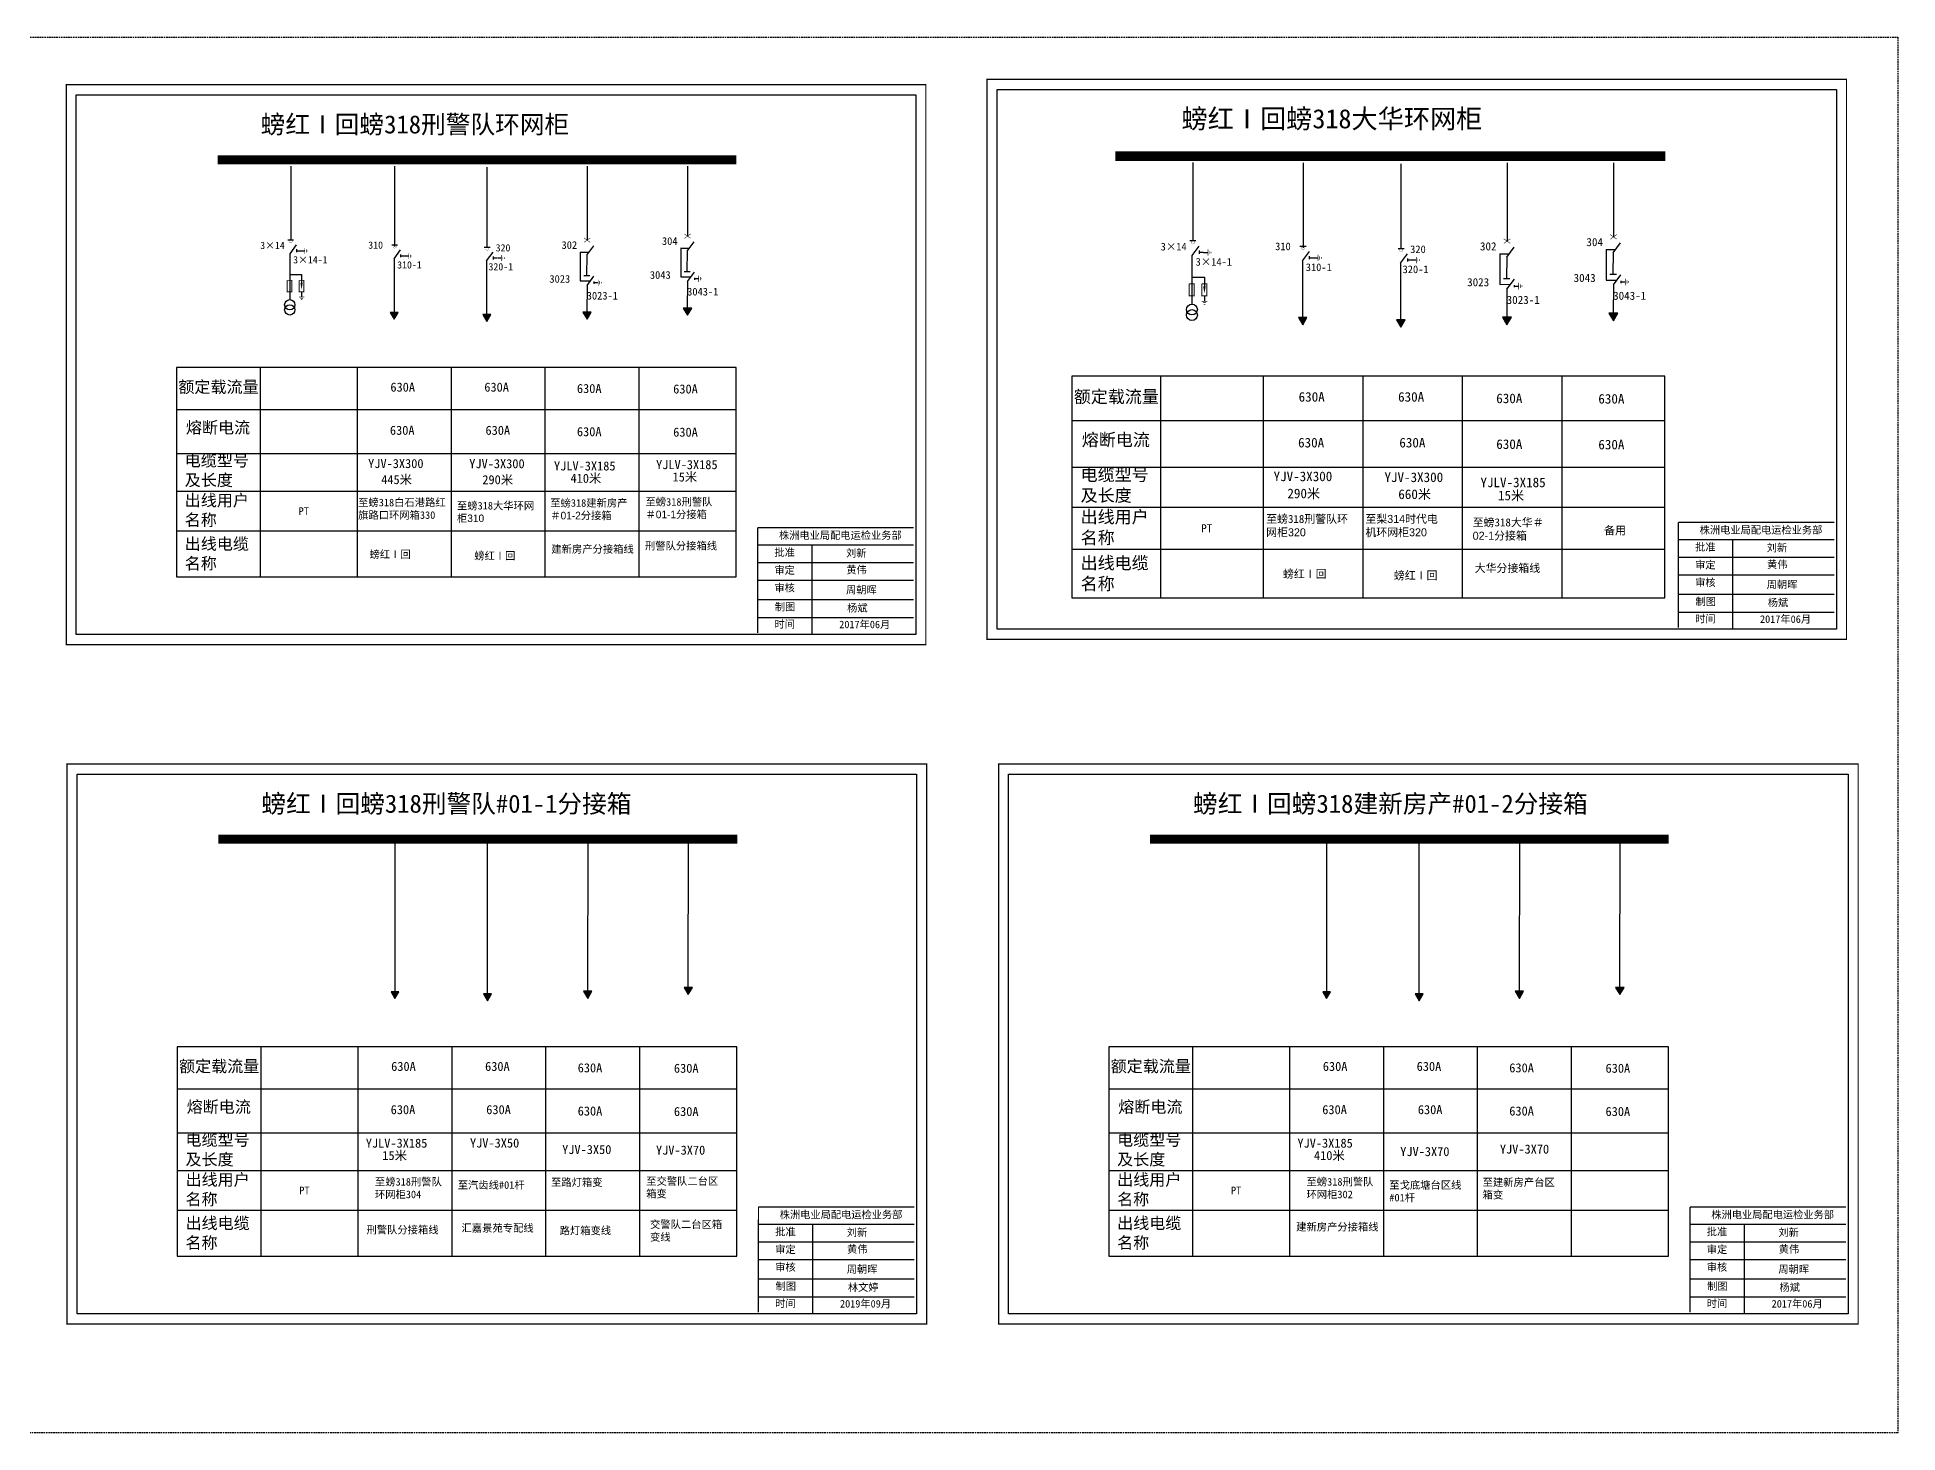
# Model space of a CAD drawing. Extents: x -1569 to -1155, y -1737 to -1533.
# Drawn here: x -1426.7 to -1155.1, y -1736.6 to -1533 of the extents above; entities that cross this region are included whole.
import ezdxf

# ---------------------------------------------------------------- set-up
doc = ezdxf.new("R2010")
doc.units = 0
doc.header["$LTSCALE"] = 0.774411
doc.linetypes.add('DASHED', pattern=[0.45, 0.3, -0.15])
doc.layers.get('0').update_dxf_attribs({"linetype": 'CONTINUOUS'})
doc.layers.add('2', color=7, linetype='CONTINUOUS')
doc.styles.add('_txtstyle_1.10_0_0', font='simsun.ttc', dxfattribs={"height": 1.102183})
doc.styles.get("Standard").update_dxf_attribs({"font": '', "height": 2.5})
doc.styles.add('STYLE1', font='txt.shx', dxfattribs={"height": 2.6})
doc.styles.add('字体', font='simkai_0.ttf', dxfattribs={"height": 2.5})
doc.styles.add('楷体_GB2312_txtstyle_1.09_0_0', font='simkai_0.ttf', dxfattribs={"height": 1.0944})
doc.styles.get('Standard').set_extended_font_data('SimSun')

# ---------------------------------------------------------------- blocks, each defined once
blk = doc.blocks.new('JD')
for points in [[(-2, 0.2), (-2, -0.2), (2, 0.2), (2, -0.2)], [(1, -1.2), (1, -0.8), (-1, -1.2), (-1, -0.8)], [(-0.5, -1.8), (-0.5, -2.2), (0.5, -1.8), (0.5, -2.2)]]:
    blk.add_trace(points)

msp = doc.modelspace()

# ---------------------------------------------------------------- hatches: boundary and pattern name
for color, points in [(7, [(-1331.75, -1573.54), (-1331.14, -1572.48), (-1332.37, -1572.48)]), (0, [(-1374.56, -1574.12), (-1373.98, -1573.12), (-1375.13, -1573.12)]), (0, [(-1361.04, -1574.43), (-1360.46, -1573.43), (-1361.62, -1573.43)]), (7, [(-1346.42, -1574.12), (-1345.81, -1573.06), (-1347.03, -1573.06)]), (0, [(-1241.95, -1574.95), (-1241.34, -1573.88), (-1242.56, -1573.88)]), (0, [(-1227.62, -1575.28), (-1227.01, -1574.21), (-1228.24, -1574.21)]), (7, [(-1212.13, -1574.95), (-1211.48, -1573.83), (-1212.78, -1573.83)]), (7, [(-1196.59, -1574.34), (-1195.93, -1573.21), (-1197.24, -1573.21)]), (0, [(-1374.45, -1673.24), (-1373.87, -1672.23), (-1375.03, -1672.23)]), (0, [(-1360.93, -1673.55), (-1360.35, -1672.54), (-1361.51, -1672.54)]), (7, [(-1346.31, -1673.24), (-1345.7, -1672.18), (-1346.93, -1672.18)]), (7, [(-1331.65, -1672.66), (-1331.03, -1671.6), (-1332.26, -1671.6)]), (0, [(-1238.45, -1673.24), (-1237.87, -1672.23), (-1239.03, -1672.23)]), (0, [(-1224.94, -1673.55), (-1224.36, -1672.54), (-1225.52, -1672.54)]), (7, [(-1210.32, -1673.24), (-1209.7, -1672.18), (-1210.93, -1672.18)]), (7, [(-1195.65, -1672.66), (-1195.04, -1671.6), (-1196.27, -1671.6)])]:
    msp.add_hatch(color=color).paths.add_polyline_path(points)

# ---------------------------------------------------------------- linework, layer by layer
for p, q in [((-1389.66, -1551.76), (-1389.66, -1562.52)), ((-1374.51, -1551.79), (-1374.51, -1563.5)), ((-1361.02, -1551.92), (-1361.02, -1563.62)), ((-1346.41, -1551.8), (-1346.41, -1562.58)), ((-1331.75, -1551.8), (-1331.75, -1562)), ((-1257.96, -1551.25), (-1257.96, -1562.65)), ((-1241.9, -1551.29), (-1241.9, -1563.69)), ((-1227.6, -1551.42), (-1227.6, -1563.82)), ((-1212.12, -1551.29), (-1212.12, -1562.72)), ((-1196.58, -1551.29), (-1196.58, -1562.1)), ((-1347.42, -1564.31), (-1346.13, -1564.31)), ((-1347.41, -1564.32), (-1347.41, -1568.53)), ((-1332.75, -1563.73), (-1331.46, -1563.73)), ((-1332.74, -1563.74), (-1332.74, -1567.95)), ((-1331.8, -1564.19), (-1331.83, -1567.1)), ((-1197.64, -1563.94), (-1196.28, -1563.94)), ((-1197.63, -1563.95), (-1197.63, -1568.41)), ((-1346.46, -1564.77), (-1346.5, -1567.69)), ((-1213.19, -1564.56), (-1211.82, -1564.56)), ((-1213.17, -1564.56), (-1213.17, -1569.03)), ((-1212.17, -1565.04), (-1212.21, -1568.13)), ((-1196.63, -1564.42), (-1196.67, -1567.51)), ((-1347.41, -1568.53), (-1345.95, -1568.53)), ((-1346.9, -1567.72), (-1346.01, -1567.72)), ((-1345.42, -1568.77), (-1344.8, -1568.77)), ((-1332.74, -1567.95), (-1331.28, -1567.94)), ((-1332.23, -1567.13), (-1331.34, -1567.13)), ((-1330.75, -1568.19), (-1330.13, -1568.19)), ((-1213.17, -1569.03), (-1211.63, -1569.02)), ((-1212.63, -1568.16), (-1211.69, -1568.16)), ((-1211.07, -1569.28), (-1210.41, -1569.28)), ((-1197.63, -1568.41), (-1196.08, -1568.4)), ((-1197.09, -1567.55), (-1196.15, -1567.55)), ((-1195.52, -1568.66), (-1194.87, -1568.66))]:
    msp.add_line(p, q)
at = {"color": 0}
for p, q in [((-1390.1, -1562.52), (-1389.26, -1562.52)), ((-1388.82, -1563.9), (-1388.82, -1564.33)), ((-1388.81, -1564.12), (-1388.26, -1564.12)), ((-1388.2, -1564.13), (-1387.62, -1564.13)), ((-1374.92, -1563.27), (-1374.08, -1563.27)), ((-1361.41, -1563.58), (-1360.57, -1563.58)), ((-1258.43, -1562.65), (-1257.54, -1562.65)), ((-1257.07, -1564.11), (-1257.07, -1564.57)), ((-1257.06, -1564.35), (-1256.47, -1564.35)), ((-1256.41, -1564.36), (-1255.79, -1564.36)), ((-1242.34, -1563.45), (-1241.45, -1563.45)), ((-1228.01, -1563.77), (-1227.12, -1563.77)), ((-1389.82, -1564.54), (-1389.82, -1571.28)), ((-1374.59, -1565.29), (-1374.59, -1573.29)), ((-1373.65, -1564.65), (-1373.65, -1565.08)), ((-1373.64, -1564.87), (-1373.08, -1564.87)), ((-1373.02, -1564.88), (-1372.44, -1564.88)), ((-1361.08, -1565.61), (-1361.08, -1573.6)), ((-1360.13, -1564.96), (-1360.13, -1565.39)), ((-1360.12, -1565.18), (-1359.56, -1565.18)), ((-1359.51, -1565.18), (-1358.93, -1565.18)), ((-1258.13, -1564.79), (-1258.13, -1571.94)), ((-1241.99, -1565.6), (-1241.99, -1574.07)), ((-1240.98, -1564.91), (-1240.98, -1565.37)), ((-1240.97, -1565.14), (-1240.38, -1565.14)), ((-1240.33, -1565.16), (-1239.7, -1565.16)), ((-1227.67, -1565.92), (-1227.67, -1574.4)), ((-1226.66, -1565.24), (-1226.66, -1565.7)), ((-1226.65, -1565.47), (-1226.06, -1565.47)), ((-1226.01, -1565.47), (-1225.38, -1565.47)), ((-1389.83, -1567.57), (-1388.09, -1567.57)), ((-1388.09, -1567.57), (-1388.09, -1568.84)), ((-1346.42, -1569.18), (-1346.46, -1573.25)), ((-1331.75, -1568.6), (-1331.8, -1572.67)), ((-1258.14, -1568), (-1256.29, -1568)), ((-1256.29, -1568), (-1256.29, -1569.35)), ((-1212.13, -1569.72), (-1212.17, -1574.02)), ((-1196.59, -1569.1), (-1196.63, -1573.41)), ((-1388.09, -1570.17), (-1388.09, -1570.83)), ((-1256.29, -1570.77), (-1256.29, -1571.46)), ((-1374.48, -1649.76), (-1374.48, -1672.41)), ((-1360.97, -1649.95), (-1360.97, -1672.72)), ((-1346.31, -1649.86), (-1346.35, -1672.37)), ((-1331.65, -1650.05), (-1331.69, -1671.78)), ((-1238.49, -1649.76), (-1238.49, -1672.41)), ((-1224.98, -1649.95), (-1224.98, -1672.72)), ((-1210.32, -1649.86), (-1210.36, -1672.37)), ((-1195.65, -1650.05), (-1195.69, -1671.78))]:
    msp.add_line(p, q, dxfattribs=at)
at = {"linetype": 'Continuous'}
for p, q in [((-1406.35, -1581.18), (-1406.35, -1611.68)), ((-1387.22, -1581.18), (-1406.35, -1581.18)), ((-1324.67, -1581.18), (-1387.22, -1581.18)), ((-1324.66, -1611.68), (-1324.67, -1581.18)), ((-1275.64, -1582.44), (-1275.64, -1614.75)), ((-1255.38, -1582.44), (-1275.64, -1582.44)), ((-1189.07, -1582.44), (-1255.38, -1582.44)), ((-1189.07, -1614.75), (-1189.07, -1582.44)), ((-1406.35, -1611.68), (-1324.66, -1611.68)), ((-1275.64, -1614.75), (-1189.07, -1614.75)), ((-1406.24, -1680.3), (-1406.24, -1710.8)), ((-1387.11, -1680.3), (-1406.24, -1680.3)), ((-1324.56, -1680.3), (-1387.11, -1680.3)), ((-1324.55, -1710.8), (-1324.56, -1680.3)), ((-1270.24, -1680.3), (-1270.24, -1710.8)), ((-1251.12, -1680.3), (-1270.24, -1680.3)), ((-1188.57, -1680.3), (-1251.12, -1680.3)), ((-1188.56, -1710.8), (-1188.57, -1680.3)), ((-1406.24, -1710.8), (-1324.55, -1710.8)), ((-1270.24, -1710.8), (-1188.56, -1710.8))]:
    msp.add_line(p, q, dxfattribs=at)
at = {"linetype": 'ByBlock'}
for p, q in [((-1394.13, -1581.11), (-1394.13, -1611.68)), ((-1379.99, -1581.11), (-1379.99, -1611.68)), ((-1366.25, -1581.11), (-1366.25, -1611.68)), ((-1352.6, -1581.11), (-1352.6, -1611.68)), ((-1338.86, -1581.11), (-1338.86, -1611.68)), ((-1262.7, -1582.36), (-1262.7, -1614.75)), ((-1247.71, -1582.36), (-1247.71, -1614.75)), ((-1233.15, -1582.36), (-1233.15, -1614.75)), ((-1218.68, -1582.36), (-1218.68, -1614.75)), ((-1204.11, -1582.36), (-1204.11, -1614.75)), ((-1406.23, -1587.28), (-1324.67, -1587.28)), ((-1275.52, -1588.9), (-1189.07, -1588.9)), ((-1406.23, -1593.71), (-1324.67, -1593.71)), ((-1275.52, -1595.71), (-1189.07, -1595.71)), ((-1406.23, -1599.21), (-1324.66, -1599.21)), ((-1275.52, -1601.54), (-1189.07, -1601.54)), ((-1406.23, -1604.97), (-1324.66, -1604.97)), ((-1275.52, -1607.65), (-1189.07, -1607.65)), ((-1394.02, -1680.23), (-1394.02, -1710.8)), ((-1379.89, -1680.23), (-1379.89, -1710.8)), ((-1366.14, -1680.23), (-1366.14, -1710.8)), ((-1352.49, -1680.23), (-1352.49, -1710.8)), ((-1338.75, -1680.23), (-1338.75, -1710.8)), ((-1258.03, -1680.23), (-1258.03, -1710.8)), ((-1243.89, -1680.23), (-1243.89, -1710.8)), ((-1230.15, -1680.23), (-1230.15, -1710.8)), ((-1216.5, -1680.23), (-1216.5, -1710.8)), ((-1202.76, -1680.23), (-1202.76, -1710.8)), ((-1406.12, -1686.4), (-1324.56, -1686.4)), ((-1270.13, -1686.4), (-1188.57, -1686.4)), ((-1406.12, -1692.83), (-1324.56, -1692.83)), ((-1270.13, -1692.83), (-1188.56, -1692.83)), ((-1406.12, -1698.33), (-1324.56, -1698.33)), ((-1270.13, -1698.33), (-1188.56, -1698.33)), ((-1406.12, -1704.09), (-1324.55, -1704.09)), ((-1270.13, -1704.09), (-1188.56, -1704.09))]:
    msp.add_line(p, q, dxfattribs=at)
at = {"color": 7, "linetype": 'Continuous'}
for p, q in [((-1321.5, -1607.01), (-1298.75, -1607.01)), ((-1313.61, -1607.01), (-1313.61, -1619.95)), ((-1187.1, -1606.23), (-1164.35, -1606.23)), ((-1179.21, -1606.23), (-1179.21, -1619.17)), ((-1321.5, -1609.61), (-1298.75, -1609.61)), ((-1187.1, -1608.83), (-1164.35, -1608.83)), ((-1321.5, -1612.2), (-1298.75, -1612.2)), ((-1187.1, -1611.42), (-1164.35, -1611.42)), ((-1321.5, -1615.03), (-1298.75, -1615.03)), ((-1187.1, -1614.25), (-1164.35, -1614.25)), ((-1321.5, -1617.62), (-1298.75, -1617.62)), ((-1187.1, -1616.84), (-1164.35, -1616.84)), ((-1321.39, -1706.13), (-1298.64, -1706.13)), ((-1313.5, -1706.13), (-1313.5, -1719.07)), ((-1185.4, -1706.13), (-1162.65, -1706.13)), ((-1177.51, -1706.13), (-1177.51, -1719.07)), ((-1321.39, -1708.73), (-1298.64, -1708.73)), ((-1185.4, -1708.73), (-1162.65, -1708.73)), ((-1321.39, -1711.32), (-1298.64, -1711.32)), ((-1185.4, -1711.32), (-1162.65, -1711.32)), ((-1321.39, -1714.15), (-1298.64, -1714.15)), ((-1185.4, -1714.15), (-1162.65, -1714.15)), ((-1321.39, -1716.74), (-1298.64, -1716.74)), ((-1185.4, -1716.74), (-1162.65, -1716.74))]:
    msp.add_line(p, q, dxfattribs=at)
at = {"color": 0, "linetype": 'DASHED'}
msp.add_lwpolyline([(-1569.21, -1532.97), (-1155.08, -1532.97), (-1155.08, -1736.59), (-1569.21, -1736.59)], close=True, dxfattribs=at)
at = {"color": 7, "linetype": 'Continuous', "const_width": 0.182}
for points in [[(-1422.44, -1539.89), (-1296.96, -1539.89), (-1296.96, -1621.59), (-1422.44, -1621.59)], [(-1288.04, -1539.11), (-1162.56, -1539.11), (-1162.56, -1620.81), (-1288.04, -1620.81)], [(-1422.34, -1639.01), (-1296.85, -1639.01), (-1296.85, -1720.71), (-1422.34, -1720.71)], [(-1286.34, -1639.01), (-1160.86, -1639.01), (-1160.86, -1720.71), (-1286.34, -1720.71)]]:
    msp.add_lwpolyline(points, close=True, dxfattribs=at)
at = {"color": 7, "linetype": 'Continuous'}
for points in [[(-1420.97, -1541.36), (-1298.44, -1541.36), (-1298.44, -1620.11), (-1420.97, -1620.11)], [(-1286.57, -1540.58), (-1164.04, -1540.58), (-1164.04, -1619.33), (-1286.57, -1619.33)], [(-1420.86, -1640.48), (-1298.33, -1640.48), (-1298.33, -1719.23), (-1420.86, -1719.23)], [(-1284.87, -1640.48), (-1162.34, -1640.48), (-1162.34, -1719.23), (-1284.87, -1719.23)]]:
    msp.add_lwpolyline(points, close=True, dxfattribs=at)
for points, const_width in [([(-1400.35, -1550.87), (-1324.6, -1550.87)], 1.32), ([(-1269.29, -1550.31), (-1189, -1550.31)], 1.4), ([(-1332.2, -1561.68), (-1331.31, -1562.31)], 0.0755), ([(-1332.18, -1562.31), (-1331.29, -1561.67)], 0.0755), ([(-1346.86, -1562.26), (-1345.97, -1562.89)], 0.0755), ([(-1346.84, -1562.89), (-1345.96, -1562.25)], 0.0755), ([(-1212.6, -1562.38), (-1211.66, -1563.04)], 0.08), ([(-1212.58, -1563.05), (-1211.64, -1562.37)], 0.08), ([(-1197.05, -1561.77), (-1196.11, -1562.43)], 0.08), ([(-1197.03, -1562.43), (-1196.09, -1561.76)], 0.08), ([(-1332.23, -1567.13), (-1331.34, -1567.13)], 0.0755), ([(-1346.9, -1567.72), (-1346.01, -1567.72)], 0.0755), ([(-1212.63, -1568.16), (-1211.69, -1568.16)], 0.08), ([(-1197.09, -1567.55), (-1196.15, -1567.55)], 0.08), ([(-1400.24, -1649.99), (-1324.49, -1649.99)], 1.32), ([(-1264.25, -1649.99), (-1188.5, -1649.99)], 1.32)]:
    msp.add_lwpolyline(points, dxfattribs=dict(const_width=const_width))
at = {"color": 0}
for points, const_width in [([(-1390.1, -1562.52), (-1389.26, -1562.52)], 0.0712), ([(-1374.92, -1563.27), (-1374.08, -1563.27)], 0.0712), ([(-1361.41, -1563.58), (-1360.57, -1563.58)], 0.0712), ([(-1258.43, -1562.65), (-1257.54, -1562.65)], 0.0755), ([(-1242.34, -1563.45), (-1241.45, -1563.45)], 0.0755), ([(-1228.01, -1563.77), (-1227.12, -1563.77)], 0.0755), ([(-1390.17, -1568.44), (-1390.17, -1570.13), (-1389.49, -1570.13), (-1389.49, -1568.44), (-1390.15, -1568.44)], 0.143), ([(-1388.43, -1568.44), (-1388.43, -1570.13), (-1387.75, -1570.13), (-1387.75, -1568.44), (-1388.41, -1568.44)], 0.143), ([(-1258.5, -1568.93), (-1258.5, -1570.72), (-1257.78, -1570.72), (-1257.78, -1568.93), (-1258.48, -1568.93)], 0.152), ([(-1256.65, -1568.93), (-1256.65, -1570.72), (-1255.93, -1570.72), (-1255.93, -1568.93), (-1256.63, -1568.93)], 0.152)]:
    msp.add_lwpolyline(points, dxfattribs=dict(at, const_width=const_width))
for points, const_width in [([(-1389.92, -1562.75, 1), (-1389.45, -1562.75, 1)], 0.0356), ([(-1374.74, -1563.5, 1), (-1374.27, -1563.5, 1)], 0.0356), ([(-1361.22, -1563.81, 1), (-1360.76, -1563.81, 1)], 0.0356), ([(-1258.23, -1562.9, 1), (-1257.74, -1562.9, 1)], 0.0377), ([(-1242.14, -1563.69, 1), (-1241.65, -1563.69, 1)], 0.0377), ([(-1227.82, -1564.02, 1), (-1227.33, -1564.02, 1)], 0.0377)]:
    msp.add_lwpolyline(points, format="xyb", close=True, dxfattribs=dict(at, const_width=const_width))
for points in [[(-1388.09, -1568.82, 0.334, 0, 0), (-1388.09, -1569.77, 0, 0, 0)], [(-1256.29, -1569.33, 0.354, 0, 0), (-1256.29, -1570.34, 0, 0, 0)]]:
    msp.add_lwpolyline(points, format="xyseb", dxfattribs=at)
for points in [[(-1345.41, -1568.63), (-1345.41, -1568.93)], [(-1330.75, -1568.05), (-1330.75, -1568.35)], [(-1211.06, -1569.13), (-1211.06, -1569.45)], [(-1195.52, -1568.51), (-1195.52, -1568.83)]]:
    msp.add_lwpolyline(points)
at = {"color": 7}
for points in [[(-1331.75, -1573.54), (-1331.14, -1572.48), (-1332.37, -1572.48)], [(-1346.42, -1574.12), (-1345.81, -1573.06), (-1347.03, -1573.06)], [(-1212.13, -1574.95), (-1211.48, -1573.83), (-1212.78, -1573.83)], [(-1196.59, -1574.34), (-1195.93, -1573.21), (-1197.24, -1573.21)], [(-1346.31, -1673.24), (-1345.7, -1672.18), (-1346.93, -1672.18)], [(-1331.65, -1672.66), (-1331.03, -1671.6), (-1332.26, -1671.6)], [(-1210.32, -1673.24), (-1209.7, -1672.18), (-1210.93, -1672.18)], [(-1195.65, -1672.66), (-1195.04, -1671.6), (-1196.27, -1671.6)]]:
    msp.add_lwpolyline(points, close=True, dxfattribs=at)
at = {"color": 0}
for points in [[(-1374.56, -1574.12), (-1373.98, -1573.12), (-1375.13, -1573.12)], [(-1361.04, -1574.43), (-1360.46, -1573.43), (-1361.62, -1573.43)], [(-1241.95, -1574.95), (-1241.34, -1573.88), (-1242.56, -1573.88)], [(-1227.62, -1575.28), (-1227.01, -1574.21), (-1228.24, -1574.21)], [(-1374.45, -1673.24), (-1373.87, -1672.23), (-1375.03, -1672.23)], [(-1360.93, -1673.55), (-1360.35, -1672.54), (-1361.51, -1672.54)], [(-1238.45, -1673.24), (-1237.87, -1672.23), (-1239.03, -1672.23)], [(-1224.94, -1673.55), (-1224.36, -1672.54), (-1225.52, -1672.54)]]:
    msp.add_lwpolyline(points, close=True, dxfattribs=at)
at = {"color": 7, "linetype": 'Continuous', "const_width": 0.182}
for points in [[(-1321.5, -1604.54), (-1321.52, -1619.91)], [(-1321.5, -1604.54), (-1298.75, -1604.54)], [(-1187.1, -1603.76), (-1187.12, -1619.13)], [(-1187.1, -1603.76), (-1164.35, -1603.76)], [(-1321.39, -1703.66), (-1321.41, -1719.03)], [(-1321.39, -1703.66), (-1298.64, -1703.66)], [(-1185.4, -1703.66), (-1185.42, -1719.03)], [(-1185.4, -1703.66), (-1162.65, -1703.66)]]:
    msp.add_lwpolyline(points, dxfattribs=at)
at = {"color": 0}
for centre, radius in [((-1389.81, -1572), 0.75), ((-1389.81, -1572.75), 0.75), ((-1258.12, -1572.7), 0.795), ((-1258.12, -1573.5), 0.795)]:
    msp.add_circle(centre, radius, dxfattribs=at)
at = {"layer": '2', "color": 0}
for p, q in [((-1389.77, -1564.55), (-1388.81, -1563.26)), ((-1374.59, -1565.29), (-1373.63, -1564.01)), ((-1361.08, -1565.61), (-1360.11, -1564.32)), ((-1258.08, -1564.8), (-1257.06, -1563.44)), ((-1241.99, -1565.6), (-1240.97, -1564.23)), ((-1227.67, -1565.92), (-1226.64, -1564.56))]:
    msp.add_line(p, q, dxfattribs=at)
at = {"layer": '2'}
for p, q in [((-1346.46, -1564.77), (-1345.44, -1563.41)), ((-1331.8, -1564.19), (-1330.77, -1562.82)), ((-1212.17, -1565.04), (-1211.09, -1563.59)), ((-1196.63, -1564.42), (-1195.55, -1562.98)), ((-1346.42, -1569.18), (-1345.4, -1567.82)), ((-1331.75, -1568.6), (-1330.73, -1567.24)), ((-1212.13, -1569.72), (-1211.05, -1568.27)), ((-1196.59, -1569.1), (-1195.5, -1567.65))]:
    msp.add_line(p, q, dxfattribs=at)

# ---------------------------------------------------------------- block references
at = {"color": 0, "rotation": 90}
for p, xscale, yscale, zscale in [((-1387.61, -1564.15), 0.2177703549886019, 0.2177703549886019, 0.2177703550270966), ((-1255.78, -1564.38), 0.2308113915119634, 0.2308113915119634, 0.2308113915527915), ((-1372.43, -1564.9), 0.2177703549886019, 0.2177703549886019, 0.2177703550270966), ((-1358.92, -1565.2), 0.2177703549886019, 0.2177703549886019, 0.2177703550270966), ((-1239.7, -1565.17), 0.2308113915119634, 0.2308113915119634, 0.2308113915527915), ((-1225.37, -1565.49), 0.2308113915119634, 0.2308113915119634, 0.2308113915527915)]:
    msp.add_blockref('JD', p, dxfattribs=dict(at, xscale=xscale, yscale=yscale, zscale=zscale))
at = {"rotation": 90}
for p, xscale, yscale, zscale in [((-1344.79, -1568.78), 0.2308323905270981, 0.2308323905270981, 0.2308323905680402), ((-1330.12, -1568.2), 0.2308323905270981, 0.2308323905270981, 0.2308323905680402), ((-1210.4, -1569.29), 0.2446556385802978, 0.2446556385802978, 0.244655638623712), ((-1194.86, -1568.68), 0.2446556385802978, 0.2446556385802978, 0.244655638623712)]:
    msp.add_blockref('JD', p, dxfattribs=dict(at, xscale=xscale, yscale=yscale, zscale=zscale))
at = {"color": 0}
for p, xscale, yscale, zscale in [((-1388.08, -1570.86), 0.2005779585697383, 0.2005779585419987, 0.200577958577589), ((-1256.28, -1571.5), 0.2125894395798014, 0.2125894395503565, 0.2125894395880975)]:
    msp.add_blockref('JD', p, dxfattribs=dict(at, xscale=xscale, yscale=yscale, zscale=zscale))

# ---------------------------------------------------------------- texts
for s, height, p in [('3×14', 1.053, (-1394.12, -1563.87)), ('310', 1.053, (-1378.35, -1563.83)), ('320', 1.053, (-1359.75, -1564.22)), ('302', 1.116, (-1350.14, -1563.85)), ('304', 1.116, (-1335.48, -1563.27)), ('3×14', 1.116, (-1262.68, -1564.08)), ('310', 1.116, (-1245.97, -1564.04)), ('320', 1.116, (-1226.26, -1564.46)), ('302', 1.183, (-1216.07, -1564.07)), ('304', 1.183, (-1200.53, -1563.45)), ('3×14-1', 1.053, (-1389.31, -1565.96)), ('310-1', 1.053, (-1374.13, -1566.71)), ('320-1', 1.053, (-1360.8, -1566.98)), ('3043', 1.116, (-1337.24, -1568.21)), ('3×14-1', 1.116, (-1257.58, -1566.3)), ('310-1', 1.116, (-1241.5, -1567.09)), ('320-1', 1.116, (-1227.37, -1567.39)), ('3023', 1.116, (-1351.91, -1568.79)), ('3043-1', 1.116, (-1331.8, -1570.65)), ('3023', 1.183, (-1217.94, -1569.3)), ('3043', 1.183, (-1202.4, -1568.68)), ('3023-1', 1.116, (-1346.46, -1571.24)), ('3023-1', 1.183, (-1212.17, -1571.89)), ('3043-1', 1.183, (-1196.63, -1571.28))]:
    msp.add_text(s, height=height, dxfattribs=at).set_placement(p)
for s, height, p in [('630A', 1.321, (-1375.12, -1584.68)), ('630A', 1.321, (-1375.12, -1584.68)), ('630A', 1.321, (-1361.41, -1584.68)), ('630A', 1.321, (-1347.89, -1584.88)), ('630A', 1.321, (-1333.84, -1584.95)), ('630A', 1.4, (-1242.54, -1586.14)), ('630A', 1.4, (-1242.54, -1586.14)), ('630A', 1.4, (-1228.02, -1586.14)), ('630A', 1.4, (-1213.69, -1586.36)), ('630A', 1.4, (-1198.79, -1586.42)), ('630A', 1.321, (-1375.19, -1590.98)), ('630A', 1.321, (-1361.24, -1590.98)), ('630A', 1.321, (-1347.89, -1591.18)), ('630A', 1.321, (-1333.84, -1591.25)), ('630A', 1.4, (-1242.62, -1592.82)), ('630A', 1.4, (-1227.84, -1592.82)), ('630A', 1.4, (-1213.69, -1593.04)), ('630A', 1.4, (-1198.79, -1593.1)), ('YJV-3X300', 1.321, (-1378.37, -1595.83)), ('445米', 1.321, (-1376.46, -1598.17)), ('YJV-3X300', 1.321, (-1363.61, -1595.85)), ('290米', 1.321, (-1361.7, -1598.19)), ('YJLV-3X185', 1.321, (-1351.24, -1596.18)), ('410米', 1.321, (-1348.83, -1597.98)), ('YJLV-3X185', 1.321, (-1336.34, -1595.99)), ('15米', 1.321, (-1333.93, -1597.79)), ('YJV-3X300', 1.4, (-1246.2, -1597.74)), ('YJV-3X300', 1.4, (-1230.01, -1597.87)), ('290米', 1.4, (-1244.18, -1600.23)), ('660米', 1.4, (-1227.99, -1600.35)), ('YJLV-3X185', 1.4, (-1216, -1598.62)), ('15米', 1.4, (-1213.44, -1600.53)), ('630A', 1.321, (-1375.01, -1683.79)), ('630A', 1.321, (-1375.01, -1683.79)), ('630A', 1.321, (-1361.3, -1683.79)), ('630A', 1.321, (-1347.78, -1684)), ('630A', 1.321, (-1333.73, -1684.06)), ('630A', 1.321, (-1239.01, -1683.79)), ('630A', 1.321, (-1239.01, -1683.79)), ('630A', 1.321, (-1225.31, -1683.79)), ('630A', 1.321, (-1211.79, -1684)), ('630A', 1.321, (-1197.74, -1684.06)), ('630A', 1.321, (-1375.08, -1690.1)), ('630A', 1.321, (-1361.13, -1690.1)), ('630A', 1.321, (-1347.78, -1690.3)), ('630A', 1.321, (-1333.73, -1690.37)), ('630A', 1.321, (-1239.09, -1690.1)), ('630A', 1.321, (-1225.14, -1690.1)), ('630A', 1.321, (-1211.79, -1690.3)), ('630A', 1.321, (-1197.74, -1690.37)), ('YJLV-3X185', 1.321, (-1378.71, -1694.99)), ('YJV-3X50', 1.321, (-1363.5, -1694.97)), ('YJV-3X50', 1.321, (-1350.05, -1695.92)), ('YJV-3X70', 1.321, (-1336.35, -1696.01)), ('YJV-3X185', 1.321, (-1242.72, -1694.99)), ('YJV-3X70', 1.321, (-1213.16, -1695.86)), ('15米', 1.321, (-1376.3, -1696.79)), ('410米', 1.321, (-1240.3, -1696.79)), ('YJV-3X70', 1.321, (-1227.71, -1696.22))]:
    msp.add_text(s, height=height).set_placement(p)
at = {"linetype": 'DASHED', "attachment_point": 1}
for s, insert, char_height, width, style in [('{\\fSimSun|b0|i0|c134|p2;螃红Ⅰ回螃318刑警队环网柜}', (-1394.05, -1544.36), 2.6418, 62.5451, 'STYLE1'), ('{\\fSimSun|b0|i0|c134|p2;螃红Ⅰ回螃318大华环网柜}', (-1259.63, -1543.46), 2.8, 66.2906, 'STYLE1'), ('{\\f\uffbfﾬￌﾣﾤ_GB2312|b0|i0|c134|p49;额定载流量}', (-1406.07, -1583.13), 1.7172, 18.9791, 'STYLE1'), ('{\\f\uffbfﾬￌﾣﾤ_GB2312|b0|i0|c134|p49;额定载流量}', (-1275.36, -1584.5), 1.82, 20.1156, 'STYLE1'), ('{\\f\uffbfﾬￌﾣﾤ_GB2312|b0|i0|c134|p49;熔断电流}', (-1404.97, -1589.06), 1.7172, 18.9791, 'STYLE1'), ('{\\f\uffbfﾬￌﾣﾤ_GB2312|b0|i0|c134|p49;熔断电流}', (-1274.19, -1590.79), 1.82, 20.1156, 'STYLE1'), ('{\\f\uffbfﾬￌﾣﾤ_GB2312|b0|i0|c134|p49;电缆型号及长度}', (-1405.14, -1593.86), 1.7172, 9.5759, 'STYLE1'), ('{\\f\uffbfﾬￌﾣﾤ_GB2312|b0|i0|c134|p49;电缆型号及长度}', (-1274.36, -1595.87), 1.82, 10.1493, 'STYLE1'), ('{\\f\uffbfﾬￌﾣﾤ_GB2312|b0|i0|c134|p49;出线用户名称}', (-1405.14, -1599.68), 1.7172, 9.5759, 'STYLE1'), ('{\\fSimSun|b0|i0|c134|p2;PT}', (-1388.52, -1601.56), 1.1022, 11.6868, 'STYLE1'), ('{\\fSimSun|b0|i0|c134|p2;至螃318白石港路红旗路口环网箱330}', (-1379.83, -1600.3), 1.1022, 13.4157, 'STYLE1'), ('{\\fSimSun|b0|i0|c134|p2;至螃318大华环网柜\\f\uffbfﾬￌﾣﾤ_GB2312|b0|i0|c134|p49;310}', (-1365.4, -1600.77), 1.1022, 11.8546, 'STYLE1'), ('{\\fSimSun|b0|i0|c134|p2;至螃318建新房产＃\\f\uffbfﾬￌﾣﾤ_GB2312|b0|i0|c134|p49;01-2\\fSimSun|b0|i0|c134|p2;分接箱}', (-1351.78, -1600.37), 1.1022, 11.9098, 'STYLE1'), ('{\\fSimSun|b0|i0|c134|p2;至螃318刑警队＃\\f\uffbfﾬￌﾣﾤ_GB2312|b0|i0|c134|p49;01-1\\fSimSun|b0|i0|c134|p2;分接箱}', (-1337.88, -1600.21), 1.1022, 10.7075, 'STYLE1'), ('{\\f\uffbfﾬￌﾣﾤ_GB2312|b0|i0|c134|p49;出线用户名称}', (-1274.36, -1602.04), 1.82, 10.1493, 'STYLE1'), ('{\\fSimSun|b0|i0|c134|p2;PT}', (-1256.75, -1604.03), 1.1682, 12.3867, 'STYLE1'), ('{\\fSimSun|b0|i0|c134|p2;至螃318刑警队环网柜\\f\uffbfﾬￌﾣﾤ_GB2312|b0|i0|c134|p49;320}', (-1247.28, -1602.67), 1.1682, 12.3867, 'STYLE1'), ('{\\fSimSun|b0|i0|c134|p2;至梨\\f\uffbfﾬￌﾣﾤ_GB2312|b0|i0|c134|p49;314\\fSimSun|b0|i0|c134|p2;时代电机环网柜\\f\uffbfﾬￌﾣﾤ_GB2312|b0|i0|c134|p49;320}', (-1232.79, -1602.67), 1.16819, 11.4471, 'STYLE1'), ('{\\fSimSun|b0|i0|c134|p2;至螃318大华＃\\f\uffbfﾬￌﾣﾤ_GB2312|b0|i0|c134|p49;02-1\\fSimSun|b0|i0|c134|p2;分接箱}', (-1217.13, -1603.17), 1.1682, 12.503, 'STYLE1'), ('{\\f\uffbfﾬￌﾣﾤ_GB2312|b0|i0|c134|p49;备用}', (-1197.94, -1604.35), 1.1682, 12.3867, 'STYLE1'), ('{\\f\uffbfﾬￌﾣﾤ_GB2312|b0|i0|c134|p49;出线电缆名称}', (-1405.14, -1606.02), 1.7172, 9.5759, 'STYLE1'), ('{\\fSimSun|b0|i0|c134|p2;螃红Ⅰ回}', (-1378.17, -1607.87), 1.1022, 11.7473, 'STYLE1'), ('{\\fSimSun|b0|i0|c134|p2;建新房产分接箱线}', (-1351.62, -1607.1), 1.1022, 12.3111, 'STYLE1'), ('{\\fSimSun|b0|i0|c134|p2;刑警队分接箱线}', (-1337.96, -1606.63), 1.1022, 12.5043, 'STYLE1'), ('{\\fSimSun|b0|i0|c134|p2;螃红Ⅰ回}', (-1362.88, -1608.08), 1.1022, 11.7473, 'STYLE1'), ('{\\f\uffbfﾬￌﾣﾤ_GB2312|b0|i0|c134|p49;出线电缆名称}', (-1274.36, -1608.76), 1.82, 10.1493, 'STYLE1'), ('{\\fSimSun|b0|i0|c134|p2;螃红Ⅰ回}', (-1244.84, -1610.69), 1.1682, 12.4508, 'STYLE1'), ('{\\fSimSun|b0|i0|c134|p2;大华分接箱线}', (-1216.84, -1609.84), 1.1682, 12.503, 'STYLE1'), ('{\\fSimSun|b0|i0|c134|p2;螃红Ⅰ回}', (-1228.64, -1610.91), 1.1682, 12.4508, 'STYLE1'), ('{\\fSimSun|b0|i0|c134|p2;螃红Ⅰ回螃318刑警队#01-1分接箱}', (-1393.94, -1643.48), 2.6418, 62.5451, 'STYLE1'), ('{\\fSimSun|b0|i0|c134|p2;螃红Ⅰ回螃318建新房产#01-2分接箱}', (-1257.95, -1643.48), 2.6418, 62.5451, 'STYLE1'), ('{\\f\uffbfﾬￌﾣﾤ_GB2312|b0|i0|c134|p49;额定载流量}', (-1405.97, -1682.25), 1.7172, 18.9791, 'STYLE1'), ('{\\f\uffbfﾬￌﾣﾤ_GB2312|b0|i0|c134|p49;额定载流量}', (-1269.97, -1682.25), 1.7172, 18.9791, 'STYLE1'), ('{\\f\uffbfﾬￌﾣﾤ_GB2312|b0|i0|c134|p49;熔断电流}', (-1404.86, -1688.18), 1.7172, 18.9791, 'STYLE1'), ('{\\f\uffbfﾬￌﾣﾤ_GB2312|b0|i0|c134|p49;熔断电流}', (-1268.87, -1688.18), 1.7172, 18.9791, 'STYLE1'), ('{\\f\uffbfﾬￌﾣﾤ_GB2312|b0|i0|c134|p49;电缆型号及长度}', (-1405.03, -1692.98), 1.7172, 9.5759, 'STYLE1'), ('{\\f\uffbfﾬￌﾣﾤ_GB2312|b0|i0|c134|p49;电缆型号及长度}', (-1269.03, -1692.98), 1.7172, 9.5759, 'STYLE1'), ('{\\f\uffbfﾬￌﾣﾤ_GB2312|b0|i0|c134|p49;出线用户名称}', (-1405.03, -1698.8), 1.7172, 9.5759, 'STYLE1'), ('{\\fSimSun|b0|i0|c134|p2;至螃318刑警队环网柜304}', (-1377.38, -1699.42), 1.1022, 9.8555, 'STYLE1'), ('{\\fSimSun|b0|i0|c134|p2;至汽齿线#01杆}', (-1365.29, -1699.89), 1.1022, 11.8546, 'STYLE1'), ('{\\fSimSun|b0|i0|c134|p2;至路灯箱变}', (-1351.67, -1699.49), 1.1022, 11.9098, 'STYLE1'), ('{\\fSimSun|b0|i0|c134|p2;至交警队二台区箱变}', (-1337.78, -1699.33), 1.1022, 10.7075, 'STYLE1'), ('{\\f\uffbfﾬￌﾣﾤ_GB2312|b0|i0|c134|p49;出线用户名称}', (-1269.03, -1698.8), 1.7172, 9.5759, 'STYLE1'), ('{\\fSimSun|b0|i0|c134|p2;至螃318刑警队环网柜302}', (-1241.39, -1699.42), 1.1022, 9.8555, 'STYLE1'), ('{\\fSimSun|b0|i0|c134|p2;至戈底塘台区线#01杆}', (-1229.3, -1699.89), 1.1022, 11.8546, 'STYLE1'), ('{\\fSimSun|b0|i0|c134|p2;至建新房产台区箱变}', (-1215.68, -1699.49), 1.1022, 11.9098, 'STYLE1'), ('{\\fSimSun|b0|i0|c134|p2;PT}', (-1388.42, -1700.68), 1.1022, 11.6868, 'STYLE1'), ('{\\fSimSun|b0|i0|c134|p2;PT}', (-1252.42, -1700.68), 1.1022, 11.6868, 'STYLE1'), ('{\\f\uffbfﾬￌﾣﾤ_GB2312|b0|i0|c134|p49;出线电缆名称}', (-1405.03, -1705.14), 1.7172, 9.5759, 'STYLE1'), ('{\\fSimSun|b0|i0|c134|p2;交警队二台区箱变线}', (-1337.22, -1705.64), 1.1022, 10.7075, '_txtstyle_1.10_0_0'), ('{\\f\uffbfﾬￌﾣﾤ_GB2312|b0|i0|c134|p49;出线电缆名称}', (-1269.03, -1705.14), 1.7172, 9.5759, 'STYLE1'), ('{\\fSimSun|b0|i0|c134|p2;刑警队分接箱线}', (-1378.61, -1706.42), 1.1022, 12.5043, 'STYLE1'), ('{\\fSimSun|b0|i0|c134|p2;汇嘉景苑专配线}', (-1364.74, -1706.16), 1.1022, 11.8546, '_txtstyle_1.10_0_0'), ('{\\fSimSun|b0|i0|c134|p2;路灯箱变线}', (-1350.42, -1706.54), 1.1022, 11.9098, '_txtstyle_1.10_0_0'), ('{\\fSimSun|b0|i0|c134|p2;建新房产分接箱线}', (-1242.9, -1706), 1.1022, 12.3111, 'STYLE1')]:
    msp.add_mtext(s, dxfattribs=dict(at, insert=insert, char_height=char_height, width=width, style=style))
at = {"color": 7, "linetype": 'Continuous', "attachment_point": 1}
for s, insert, char_height, width, style in [('株洲电业局配电运检业务部', (-1318.4, -1605.09), 1.0944, 29.9201, '字体'), ('株洲电业局配电运检业务部', (-1184, -1604.31), 1.0944, 29.9201, '字体'), ('{\\fKaiTi_GB2312|b0|i0|c134|p49;批准}', (-1319.06, -1607.58), 1.0944, 8.5588, '字体'), ('{\\fSimSun|b0|i0|c134|p2;刘新}', (-1308.61, -1607.69), 1.0944, 8.5588, '字体'), ('{\\fKaiTi_GB2312|b0|i0|c134|p49;批准}', (-1184.66, -1606.8), 1.0944, 8.5588, '字体'), ('{\\fSimSun|b0|i0|c134|p2;刘新}', (-1174.21, -1606.91), 1.0944, 8.5588, '字体'), ('\\f\uffbfﾬￌﾣﾤ_GB2312|b0|i0|c134|p49;审定', (-1319.06, -1610.18), 1.0944, 8.5588, '字体'), ('黄伟', (-1308.56, -1610.13), 1.094, 8.5588, '字体'), ('\\f\uffbfﾬￌﾣﾤ_GB2312|b0|i0|c134|p49;审定', (-1184.66, -1609.4), 1.0944, 8.5588, '字体'), ('黄伟', (-1174.16, -1609.34), 1.094, 8.5588, '字体'), ('\\f\uffbfﾬￌﾣﾤ_GB2312|b0|i0|c134|p49;审核', (-1319.06, -1612.76), 1.0944, 8.5588, '字体'), ('周朝晖', (-1308.61, -1613.06), 1.094, 8.5588, '字体'), ('\\f\uffbfﾬￌﾣﾤ_GB2312|b0|i0|c134|p49;审核', (-1184.66, -1611.98), 1.0944, 8.5588, '字体'), ('周朝晖', (-1174.21, -1612.28), 1.094, 8.5588, '字体'), ('\\f\uffbfﾬￌﾣﾤ_GB2312|b0|i0|c134|p49;制图', (-1319, -1615.54), 1.0944, 8.5588, '字体'), ('{\\fSimSun|b0|i0|c134|p2;杨斌}', (-1308.45, -1615.7), 1.0944, 8.5588, '字体'), ('\\f\uffbfﾬￌﾣﾤ_GB2312|b0|i0|c134|p49;制图', (-1184.6, -1614.76), 1.0944, 8.5588, '字体'), ('{\\fSimSun|b0|i0|c134|p2;杨斌}', (-1174.05, -1614.91), 1.0944, 8.5588, '字体'), ('\\f\uffbfﾬￌﾣﾤ_GB2312|b0|i0|c134|p49;时间', (-1319.06, -1618.05), 1.0944, 8.5588, '字体'), ('2017{\\fSimSun|b0|i0|c134|p2;年}06{\\fSimSun|b0|i0|c134|p2;月}', (-1309.6, -1618.1), 1.0944, 16.0081, '字体'), ('\\f\uffbfﾬￌﾣﾤ_GB2312|b0|i0|c134|p49;时间', (-1184.66, -1617.27), 1.0944, 8.5588, '字体'), ('2017{\\fSimSun|b0|i0|c134|p2;年}06{\\fSimSun|b0|i0|c134|p2;月}', (-1175.19, -1617.32), 1.0944, 16.0081, '字体'), ('株洲电业局配电运检业务部', (-1318.29, -1704.21), 1.0944, 29.9201, '字体'), ('株洲电业局配电运检业务部', (-1182.3, -1704.21), 1.0944, 29.9201, '字体'), ('{\\fKaiTi_GB2312|b0|i0|c134|p49;批准}', (-1318.95, -1706.7), 1.0944, 8.5588, '字体'), ('{\\fSimSun|b0|i0|c134|p2;刘新}', (-1308.5, -1706.81), 1.0944, 8.5588, '字体'), ('{\\fKaiTi_GB2312|b0|i0|c134|p49;批准}', (-1182.96, -1706.7), 1.0944, 8.5588, '字体'), ('{\\fSimSun|b0|i0|c134|p2;刘新}', (-1172.51, -1706.81), 1.0944, 8.5588, '字体'), ('\\f\uffbfﾬￌﾣﾤ_GB2312|b0|i0|c134|p49;审定', (-1318.95, -1709.3), 1.0944, 8.5588, '字体'), ('黄伟', (-1308.45, -1709.25), 1.094, 8.5588, '字体'), ('\\f\uffbfﾬￌﾣﾤ_GB2312|b0|i0|c134|p49;审定', (-1182.96, -1709.3), 1.0944, 8.5588, '字体'), ('黄伟', (-1172.45, -1709.25), 1.094, 8.5588, '字体'), ('\\f\uffbfﾬￌﾣﾤ_GB2312|b0|i0|c134|p49;审核', (-1318.95, -1711.88), 1.0944, 8.5588, '字体'), ('周朝晖', (-1308.5, -1712.18), 1.094, 8.5588, '字体'), ('\\f\uffbfﾬￌﾣﾤ_GB2312|b0|i0|c134|p49;审核', (-1182.96, -1711.88), 1.0944, 8.5588, '字体'), ('周朝晖', (-1172.51, -1712.18), 1.094, 8.5588, '字体'), ('\\f\uffbfﾬￌﾣﾤ_GB2312|b0|i0|c134|p49;制图', (-1318.89, -1714.66), 1.0944, 8.5588, '字体'), ('{\\fSimSun|b0|i0|c134|p2;林文婷}', (-1308.34, -1714.82), 1.0944, 8.5588, '楷体_GB2312_txtstyle_1.09_0_0'), ('\\f\uffbfﾬￌﾣﾤ_GB2312|b0|i0|c134|p49;制图', (-1182.9, -1714.66), 1.0944, 8.5588, '字体'), ('{\\fSimSun|b0|i0|c134|p2;杨斌}', (-1172.35, -1714.82), 1.0944, 8.5588, '字体'), ('\\f\uffbfﾬￌﾣﾤ_GB2312|b0|i0|c134|p49;时间', (-1318.95, -1717.17), 1.0944, 8.5588, '字体'), ('2019{\\fSimSun|b0|i0|c134|p2;年}09{\\fSimSun|b0|i0|c134|p2;月}', (-1309.49, -1717.22), 1.0944, 16.0081, '楷体_GB2312_txtstyle_1.09_0_0'), ('\\f\uffbfﾬￌﾣﾤ_GB2312|b0|i0|c134|p49;时间', (-1182.96, -1717.17), 1.0944, 8.5588, '字体'), ('2017{\\fSimSun|b0|i0|c134|p2;年}06{\\fSimSun|b0|i0|c134|p2;月}', (-1173.49, -1717.22), 1.0944, 16.0081, '字体')]:
    msp.add_mtext(s, dxfattribs=dict(at, insert=insert, char_height=char_height, width=width, style=style))

doc.saveas('drawing.dxf')
